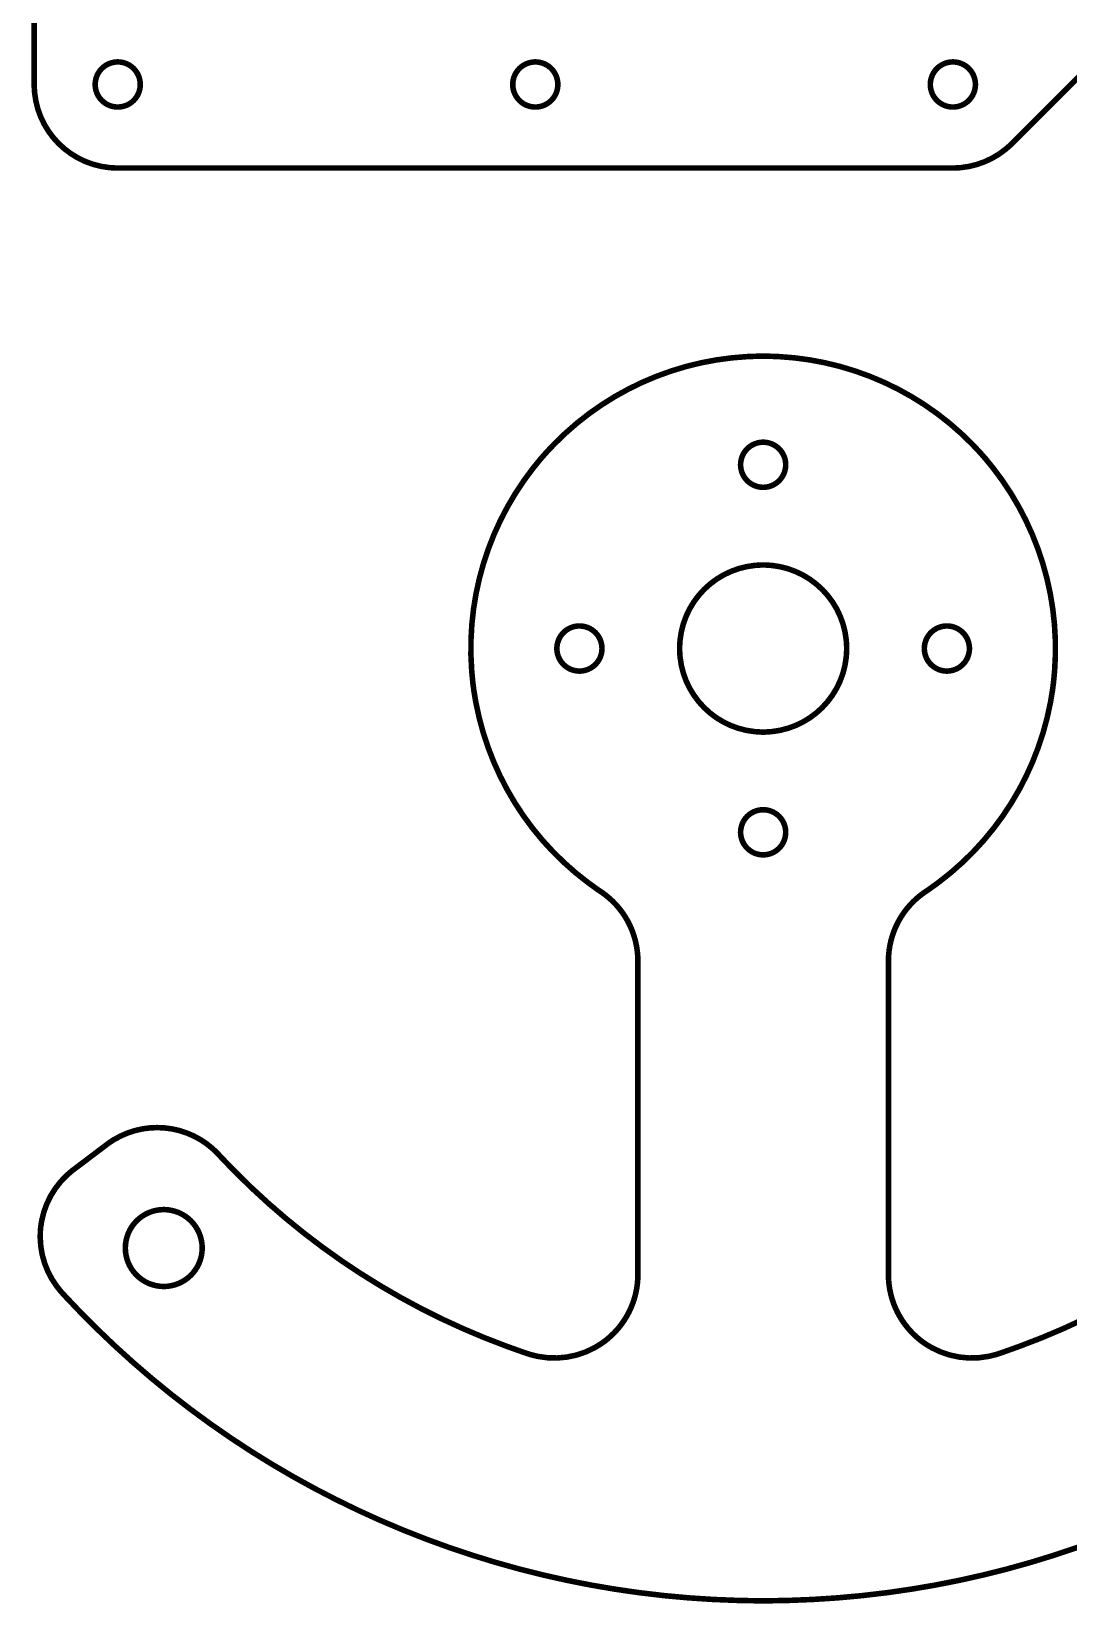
# Model space of a CAD drawing. Extents: x 0 to 130, y 0 to 178.
# Drawn here: x 0 to 62.1, y 2 to 96.1 of the extents above; entities that cross this region are included whole.
import ezdxf

# ---------------------------------------------------------------- set-up
doc = ezdxf.new("R2010")
doc.units = 0
doc.layers.get('0').update_dxf_attribs({"linetype": 'CONTINUOUS'})

msp = doc.modelspace()

# ---------------------------------------------------------------- linework, layer by layer
at = {"color": 0, "const_width": 0.33333}
for points in [[(0.16667, 172.917), (0.16667, 92.9165), (0.16667, 92.7888), (0.19244, 92.4054), (0.26823, 91.9089), (0.39144, 91.4297), (0.55957, 90.9703), (0.77013, 90.5332), (1.02056, 90.121), (1.30843, 89.7361), (1.63113, 89.381), (1.98617, 89.0583), (2.3711, 88.7704), (2.78336, 88.52), (3.22043, 88.3094), (3.67979, 88.1414), (4.15896, 88.0181), (4.65543, 87.9424), (5.03885, 87.9165), (5.16667, 87.9165), (55.1668, 87.9165), (55.1668, 87.9165), (55.2903, 87.9165), (55.661, 87.941), (56.1468, 88.0135), (56.621, 88.1326), (57.0801, 88.2971), (57.5211, 88.5056), (57.9407, 88.7567), (58.3356, 89.0489), (58.6149, 89.2936), (58.7024, 89.381), (83.7024, 114.381)], [(62.6386, 5.35394), (61.2496, 4.88769), (59.8482, 4.45708), (58.4351, 4.06228), (57.0111, 3.70372), (55.5765, 3.38163), (54.1324, 3.09631), (52.6792, 2.8481), (51.2176, 2.63721), (49.7485, 2.46403), (48.2722, 2.32883), (46.7897, 2.23188), (45.3017, 2.17344), (44.1818, 2.15392), (43.8086, 2.15392), (43.4353, 2.15392), (42.3154, 2.17344), (40.8274, 2.23188), (39.3449, 2.32883), (37.8688, 2.46403), (36.3996, 2.63721), (34.9381, 2.8481), (33.4847, 3.09631), (32.0406, 3.38163), (30.6061, 3.70372), (29.1819, 4.06228), (27.7689, 4.45708), (26.3675, 4.88769), (24.9785, 5.35394), (23.6026, 5.85553), (22.2404, 6.39204), (20.8928, 6.96326), (19.5601, 7.5689), (18.2433, 8.20865), (16.9429, 8.88222), (15.6597, 9.58925), (14.3943, 10.3295), (13.1473, 11.1027), (11.9196, 11.9085), (10.7117, 12.7467), (9.52431, 13.6168), (8.35807, 14.5187), (7.21376, 15.4521), (6.09201, 16.4165), (4.99343, 17.4118), (3.91878, 18.4376), (2.86876, 19.4936), (2.09651, 20.3049), (1.84397, 20.5796), (1.75515, 20.6762), (1.509, 20.9849), (1.2207, 21.4192), (0.98036, 21.8788), (0.78928, 22.3594), (0.64893, 22.8574), (0.56055, 23.3685), (0.52561, 23.8886), (0.53358, 24.2832), (0.54541, 24.4139), (0.55718, 24.5446), (0.62017, 24.9342), (0.74789, 25.4396), (0.92654, 25.9265), (1.15402, 26.3911), (1.42822, 26.8299), (1.74718, 27.2387), (2.10878, 27.6143), (2.40631, 27.8736), (2.51101, 27.9528), (4.51546, 29.4672), (4.61035, 29.5389), (4.90864, 29.7361), (5.31858, 29.9632), (5.7424, 30.1485), (6.17719, 30.2924), (6.62001, 30.395), (7.06799, 30.4568), (7.51824, 30.4779), (7.96789, 30.4586), (8.41396, 30.399), (8.85357, 30.2996), (9.2839, 30.1606), (9.70199, 29.9821), (10.1049, 29.7646), (10.4899, 29.5081), (10.8538, 29.2129), (11.1131, 28.9667), (11.1941, 28.8794), (11.4318, 28.6233), (12.1612, 27.8697), (13.1579, 26.8926), (14.1833, 25.9486), (15.2364, 25.0382), (16.3164, 24.1621), (17.4224, 23.3207), (18.5536, 22.5146), (19.7092, 21.7444), (20.8882, 21.0107), (22.0899, 20.3139), (23.3132, 19.6547), (24.5575, 19.0335), (25.8218, 18.4511), (27.1053, 17.9078), (28.4069, 17.4042), (29.3947, 17.0515), (29.7263, 16.941), (29.8679, 16.8937), (30.3042, 16.7858), (30.8901, 16.7014), (31.4779, 16.6868), (32.0617, 16.7411), (32.635, 16.8631), (33.1919, 17.0522), (33.7261, 17.3072), (34.1104, 17.5401), (34.2317, 17.6274), (34.2925, 17.6712), (34.4699, 17.8101), (34.6953, 18.0056), (34.9075, 18.2131), (35.1062, 18.4317), (35.2911, 18.661), (35.4618, 18.9), (35.6179, 19.1485), (35.7592, 19.4053), (35.885, 19.67), (35.9953, 19.9418), (36.0894, 20.2201), (36.1674, 20.5042), (36.2286, 20.7932), (36.2728, 21.0867), (36.2996, 21.3839), (36.3085, 21.6089), (36.3085, 21.684), (36.3085, 40.4457), (36.3085, 40.5236), (36.2989, 40.7575), (36.27, 41.0657), (36.2225, 41.37), (36.1565, 41.6693), (36.0728, 41.9631), (35.9715, 42.2504), (35.8532, 42.5306), (35.7181, 42.8028), (35.5668, 43.0663), (35.3996, 43.3203), (35.2171, 43.5642), (35.0193, 43.7969), (34.8071, 44.0181), (34.5804, 44.2267), (34.34, 44.4219), (34.1511, 44.5599), (34.0862, 44.6031), (33.8906, 44.7339), (33.3174, 45.1474), (32.5825, 45.7292), (31.8826, 46.3467), (31.2192, 46.9983), (30.5928, 47.6824), (30.0047, 48.3972), (29.456, 49.1412), (28.9476, 49.9126), (28.4807, 50.7097), (28.0561, 51.531), (27.675, 52.3744), (27.3385, 53.2389), (27.0474, 54.1221), (26.8031, 55.0228), (26.6063, 55.9393), (26.489, 56.6361), (26.4583, 56.8696), (26.4275, 57.1031), (26.3604, 57.8065), (26.3132, 58.7426), (26.3163, 59.676), (26.3686, 60.6044), (26.47, 61.5264), (26.6197, 62.4399), (26.8172, 63.3431), (27.0619, 64.2339), (27.3535, 65.1106), (27.691, 65.9713), (28.0739, 66.8139), (28.5018, 67.6368), (28.974, 68.4381), (29.4901, 69.2157), (30.0493, 69.9678), (30.496, 70.5156), (30.6512, 70.6925), (30.8065, 70.8696), (31.2912, 71.3839), (31.9639, 72.0365), (32.6675, 72.6497), (33.4003, 73.2225), (34.1603, 73.7542), (34.9457, 74.2439), (35.755, 74.6908), (36.5861, 75.0942), (37.4374, 75.4531), (38.3069, 75.7668), (39.1931, 76.0344), (40.0939, 76.2554), (41.0076, 76.4286), (41.9325, 76.5533), (42.8668, 76.6288), (43.5732, 76.654), (43.8086, 76.654), (44.044, 76.654), (44.7503, 76.6288), (45.6846, 76.5533), (46.6094, 76.4286), (47.5232, 76.2554), (48.424, 76.0344), (49.3101, 75.7668), (50.1797, 75.4531), (51.031, 75.0942), (51.8621, 74.6908), (52.6714, 74.2439), (53.4568, 73.7542), (54.2169, 73.2225), (54.9496, 72.6497), (55.6532, 72.0365), (56.3258, 71.3839), (56.8106, 70.8696), (56.9658, 70.6925), (57.1211, 70.5156), (57.5678, 69.9678), (58.1269, 69.2157), (58.6431, 68.4381), (59.1153, 67.6368), (59.5432, 66.8139), (59.9262, 65.9713), (60.2636, 65.1106), (60.555, 64.2339), (60.7999, 63.3431), (60.9974, 62.4399), (61.1471, 61.5264), (61.2485, 60.6044), (61.3008, 59.676), (61.3039, 58.7426), (61.2567, 57.8065), (61.1896, 57.1031), (61.1589, 56.8696), (61.1281, 56.6361), (61.0108, 55.9393), (60.814, 55.0228), (60.5697, 54.1221), (60.2786, 53.2389), (59.9421, 52.3744), (59.561, 51.531), (59.1364, 50.7097), (58.6694, 49.9126), (58.1611, 49.1412), (57.6124, 48.3972), (57.0243, 47.6824), (56.3979, 46.9983), (55.7344, 46.3467), (55.0346, 45.7292), (54.2997, 45.1474), (53.7265, 44.7339), (53.5308, 44.6031), (53.466, 44.5599), (53.2771, 44.4219), (53.0367, 44.2267), (52.8101, 44.0181), (52.5978, 43.7969), (52.4001, 43.5642), (52.2175, 43.3203), (52.0503, 43.0663), (51.899, 42.8028), (51.7639, 42.5306), (51.6456, 42.2504), (51.5443, 41.9631), (51.4606, 41.6693), (51.3946, 41.37), (51.3471, 41.0657), (51.3182, 40.7575), (51.3086, 40.5236), (51.3086, 40.4457), (51.3086, 21.684), (51.3086, 21.684), (51.3086, 21.6089), (51.3175, 21.3839), (51.3443, 21.0867), (51.3885, 20.7932), (51.4497, 20.5042), (51.5276, 20.2201), (51.6218, 19.9418), (51.7321, 19.67), (51.8579, 19.4053), (51.9992, 19.1485), (52.1553, 18.9), (52.3258, 18.661), (52.5108, 18.4317), (52.7096, 18.2131), (52.9218, 18.0056), (53.1472, 17.8101), (53.3247, 17.6712), (53.3856, 17.6274), (53.5067, 17.5401), (53.891, 17.3072), (54.4253, 17.0522), (54.9821, 16.8631), (55.5554, 16.7411), (56.1392, 16.6868), (56.7269, 16.7014), (57.3131, 16.7858), (57.7493, 16.8937), (57.8908, 16.941), (58.2225, 17.0515), (59.2101, 17.4042), (60.5119, 17.9078), (61.7954, 18.4511), (63.0596, 19.0335)]]:
    msp.add_lwpolyline(points, dxfattribs=at)
at = {"color": 0}
for points in [[(0.16667, 172.917), (0.16667, 92.9165), (0.16667, 92.7888), (0.19244, 92.4054), (0.26823, 91.9089), (0.39144, 91.4297), (0.55957, 90.9703), (0.77013, 90.5332), (1.02056, 90.121), (1.30843, 89.7361), (1.63113, 89.381), (1.98617, 89.0583), (2.3711, 88.7704), (2.78336, 88.52), (3.22043, 88.3094), (3.67979, 88.1414), (4.15896, 88.0181), (4.65543, 87.9424), (5.03885, 87.9165), (5.16667, 87.9165), (55.1668, 87.9165), (55.1668, 87.9165), (55.2903, 87.9165), (55.661, 87.941), (56.1468, 88.0135), (56.621, 88.1326), (57.0801, 88.2971), (57.5211, 88.5056), (57.9407, 88.7567), (58.3356, 89.0489), (58.6149, 89.2936), (58.7024, 89.381), (83.7024, 114.381)], [(62.6386, 5.35394), (61.2496, 4.88769), (59.8482, 4.45708), (58.4351, 4.06228), (57.0111, 3.70372), (55.5765, 3.38163), (54.1324, 3.09631), (52.6792, 2.8481), (51.2176, 2.63721), (49.7485, 2.46403), (48.2722, 2.32883), (46.7897, 2.23188), (45.3017, 2.17344), (44.1818, 2.15392), (43.8086, 2.15392), (43.4353, 2.15392), (42.3154, 2.17344), (40.8274, 2.23188), (39.3449, 2.32883), (37.8688, 2.46403), (36.3996, 2.63721), (34.9381, 2.8481), (33.4847, 3.09631), (32.0406, 3.38163), (30.6061, 3.70372), (29.1819, 4.06228), (27.7689, 4.45708), (26.3675, 4.88769), (24.9785, 5.35394), (23.6026, 5.85553), (22.2404, 6.39204), (20.8928, 6.96326), (19.5601, 7.5689), (18.2433, 8.20865), (16.9429, 8.88222), (15.6597, 9.58925), (14.3943, 10.3295), (13.1473, 11.1027), (11.9196, 11.9085), (10.7117, 12.7467), (9.52431, 13.6168), (8.35807, 14.5187), (7.21376, 15.4521), (6.09201, 16.4165), (4.99343, 17.4118), (3.91878, 18.4376), (2.86876, 19.4936), (2.09651, 20.3049), (1.84397, 20.5796), (1.75515, 20.6762), (1.509, 20.9849), (1.2207, 21.4192), (0.98036, 21.8788), (0.78928, 22.3594), (0.64893, 22.8574), (0.56055, 23.3685), (0.52561, 23.8886), (0.53358, 24.2832), (0.54541, 24.4139), (0.55718, 24.5446), (0.62017, 24.9342), (0.74789, 25.4396), (0.92654, 25.9265), (1.15402, 26.3911), (1.42822, 26.8299), (1.74718, 27.2387), (2.10878, 27.6143), (2.40631, 27.8736), (2.51101, 27.9528), (4.51546, 29.4672), (4.61035, 29.5389), (4.90864, 29.7361), (5.31858, 29.9632), (5.7424, 30.1485), (6.17719, 30.2924), (6.62001, 30.395), (7.06799, 30.4568), (7.51824, 30.4779), (7.96789, 30.4586), (8.41396, 30.399), (8.85357, 30.2996), (9.2839, 30.1606), (9.70199, 29.9821), (10.1049, 29.7646), (10.4899, 29.5081), (10.8538, 29.2129), (11.1131, 28.9667), (11.1941, 28.8794), (11.4318, 28.6233), (12.1612, 27.8697), (13.1579, 26.8926), (14.1833, 25.9486), (15.2364, 25.0382), (16.3164, 24.1621), (17.4224, 23.3207), (18.5536, 22.5146), (19.7092, 21.7444), (20.8882, 21.0107), (22.0899, 20.3139), (23.3132, 19.6547), (24.5575, 19.0335), (25.8218, 18.4511), (27.1053, 17.9078), (28.4069, 17.4042), (29.3947, 17.0515), (29.7263, 16.941), (29.8679, 16.8937), (30.3042, 16.7858), (30.8901, 16.7014), (31.4779, 16.6868), (32.0617, 16.7411), (32.635, 16.8631), (33.1919, 17.0522), (33.7261, 17.3072), (34.1104, 17.5401), (34.2317, 17.6274), (34.2925, 17.6712), (34.4699, 17.8101), (34.6953, 18.0056), (34.9075, 18.2131), (35.1062, 18.4317), (35.2911, 18.661), (35.4618, 18.9), (35.6179, 19.1485), (35.7592, 19.4053), (35.885, 19.67), (35.9953, 19.9418), (36.0894, 20.2201), (36.1674, 20.5042), (36.2286, 20.7932), (36.2728, 21.0867), (36.2996, 21.3839), (36.3085, 21.6089), (36.3085, 21.684), (36.3085, 40.4457), (36.3085, 40.5236), (36.2989, 40.7575), (36.27, 41.0657), (36.2225, 41.37), (36.1565, 41.6693), (36.0728, 41.9631), (35.9715, 42.2504), (35.8532, 42.5306), (35.7181, 42.8028), (35.5668, 43.0663), (35.3996, 43.3203), (35.2171, 43.5642), (35.0193, 43.7969), (34.8071, 44.0181), (34.5804, 44.2267), (34.34, 44.4219), (34.1511, 44.5599), (34.0862, 44.6031), (33.8906, 44.7339), (33.3174, 45.1474), (32.5825, 45.7292), (31.8826, 46.3467), (31.2192, 46.9983), (30.5928, 47.6824), (30.0047, 48.3972), (29.456, 49.1412), (28.9476, 49.9126), (28.4807, 50.7097), (28.0561, 51.531), (27.675, 52.3744), (27.3385, 53.2389), (27.0474, 54.1221), (26.8031, 55.0228), (26.6063, 55.9393), (26.489, 56.6361), (26.4583, 56.8696), (26.4275, 57.1031), (26.3604, 57.8065), (26.3132, 58.7426), (26.3163, 59.676), (26.3686, 60.6044), (26.47, 61.5264), (26.6197, 62.4399), (26.8172, 63.3431), (27.0619, 64.2339), (27.3535, 65.1106), (27.691, 65.9713), (28.0739, 66.8139), (28.5018, 67.6368), (28.974, 68.4381), (29.4901, 69.2157), (30.0493, 69.9678), (30.496, 70.5156), (30.6512, 70.6925), (30.8065, 70.8696), (31.2912, 71.3839), (31.9639, 72.0365), (32.6675, 72.6497), (33.4003, 73.2225), (34.1603, 73.7542), (34.9457, 74.2439), (35.755, 74.6908), (36.5861, 75.0942), (37.4374, 75.4531), (38.3069, 75.7668), (39.1931, 76.0344), (40.0939, 76.2554), (41.0076, 76.4286), (41.9325, 76.5533), (42.8668, 76.6288), (43.5732, 76.654), (43.8086, 76.654), (44.044, 76.654), (44.7503, 76.6288), (45.6846, 76.5533), (46.6094, 76.4286), (47.5232, 76.2554), (48.424, 76.0344), (49.3101, 75.7668), (50.1797, 75.4531), (51.031, 75.0942), (51.8621, 74.6908), (52.6714, 74.2439), (53.4568, 73.7542), (54.2169, 73.2225), (54.9496, 72.6497), (55.6532, 72.0365), (56.3258, 71.3839), (56.8106, 70.8696), (56.9658, 70.6925), (57.1211, 70.5156), (57.5678, 69.9678), (58.1269, 69.2157), (58.6431, 68.4381), (59.1153, 67.6368), (59.5432, 66.8139), (59.9262, 65.9713), (60.2636, 65.1106), (60.555, 64.2339), (60.7999, 63.3431), (60.9974, 62.4399), (61.1471, 61.5264), (61.2485, 60.6044), (61.3008, 59.676), (61.3039, 58.7426), (61.2567, 57.8065), (61.1896, 57.1031), (61.1589, 56.8696), (61.1281, 56.6361), (61.0108, 55.9393), (60.814, 55.0228), (60.5697, 54.1221), (60.2786, 53.2389), (59.9421, 52.3744), (59.561, 51.531), (59.1364, 50.7097), (58.6694, 49.9126), (58.1611, 49.1412), (57.6124, 48.3972), (57.0243, 47.6824), (56.3979, 46.9983), (55.7344, 46.3467), (55.0346, 45.7292), (54.2997, 45.1474), (53.7265, 44.7339), (53.5308, 44.6031), (53.466, 44.5599), (53.2771, 44.4219), (53.0367, 44.2267), (52.8101, 44.0181), (52.5978, 43.7969), (52.4001, 43.5642), (52.2175, 43.3203), (52.0503, 43.0663), (51.899, 42.8028), (51.7639, 42.5306), (51.6456, 42.2504), (51.5443, 41.9631), (51.4606, 41.6693), (51.3946, 41.37), (51.3471, 41.0657), (51.3182, 40.7575), (51.3086, 40.5236), (51.3086, 40.4457), (51.3086, 21.684), (51.3086, 21.684), (51.3086, 21.6089), (51.3175, 21.3839), (51.3443, 21.0867), (51.3885, 20.7932), (51.4497, 20.5042), (51.5276, 20.2201), (51.6218, 19.9418), (51.7321, 19.67), (51.8579, 19.4053), (51.9992, 19.1485), (52.1553, 18.9), (52.3258, 18.661), (52.5108, 18.4317), (52.7096, 18.2131), (52.9218, 18.0056), (53.1472, 17.8101), (53.3247, 17.6712), (53.3856, 17.6274), (53.5067, 17.5401), (53.891, 17.3072), (54.4253, 17.0522), (54.9821, 16.8631), (55.5554, 16.7411), (56.1392, 16.6868), (56.7269, 16.7014), (57.3131, 16.7858), (57.7493, 16.8937), (57.8908, 16.941), (58.2225, 17.0515), (59.2101, 17.4042), (60.5119, 17.9078), (61.7954, 18.4511), (63.0596, 19.0335)]]:
    msp.add_lwpolyline(points, dxfattribs=at)
at = {"color": 0, "const_width": 0.33333}
for points in [[(5.16667, 91.5665), (5.13211, 91.5665), (5.0286, 91.5735), (4.89458, 91.594), (4.76519, 91.6272), (4.64117, 91.6726), (4.52317, 91.7294), (4.41183, 91.7971), (4.30789, 91.8749), (4.21203, 91.9619), (4.12489, 92.0578), (4.04719, 92.1618), (3.9796, 92.2731), (3.92275, 92.3911), (3.87733, 92.5151), (3.84407, 92.6446), (3.82362, 92.7785), (3.81668, 92.8821), (3.81668, 92.9165), (3.81668, 92.9511), (3.82362, 93.0546), (3.84407, 93.1886), (3.87733, 93.3181), (3.92275, 93.4421), (3.9796, 93.56), (4.04719, 93.6714), (4.12489, 93.7753), (4.21203, 93.8711), (4.30789, 93.9583), (4.41183, 94.036), (4.52317, 94.1036), (4.64117, 94.1604), (4.76519, 94.2058), (4.89458, 94.2392), (5.0286, 94.2596), (5.13211, 94.2665), (5.16667, 94.2665), (5.20117, 94.2665), (5.30469, 94.2596), (5.43869, 94.2392), (5.56808, 94.2058), (5.69211, 94.1604), (5.81011, 94.1036), (5.92144, 94.036), (6.02539, 93.9583), (6.12125, 93.8711), (6.20839, 93.7753), (6.28608, 93.6714), (6.35368, 93.56), (6.41054, 93.4421), (6.45594, 93.3181), (6.48921, 93.1886), (6.50965, 93.0546), (6.51665, 92.9511), (6.51665, 92.9165), (6.51665, 92.8821), (6.50965, 92.7785), (6.48921, 92.6446), (6.45594, 92.5151), (6.41054, 92.3911), (6.35368, 92.2731), (6.28608, 92.1618), (6.20839, 92.0578), (6.12125, 91.9619), (6.02539, 91.8749), (5.92144, 91.7971), (5.81011, 91.7294), (5.69211, 91.6726), (5.56808, 91.6272), (5.43869, 91.594), (5.30469, 91.5735), (5.20117, 91.5665), (5.16667, 91.5665)], [(30.1667, 91.5665), (30.1322, 91.5665), (30.0286, 91.5735), (29.8946, 91.594), (29.7653, 91.6272), (29.6412, 91.6726), (29.5232, 91.7294), (29.4119, 91.7971), (29.3079, 91.8749), (29.2121, 91.9619), (29.125, 92.0578), (29.0472, 92.1618), (28.9797, 92.2731), (28.9228, 92.3911), (28.8774, 92.5151), (28.8442, 92.6446), (28.8236, 92.7785), (28.8167, 92.8821), (28.8167, 92.9165), (28.8167, 92.9511), (28.8236, 93.0546), (28.8442, 93.1886), (28.8774, 93.3181), (28.9228, 93.4421), (28.9797, 93.56), (29.0472, 93.6714), (29.125, 93.7753), (29.2121, 93.8711), (29.3079, 93.9583), (29.4119, 94.036), (29.5232, 94.1036), (29.6412, 94.1604), (29.7653, 94.2058), (29.8946, 94.2392), (30.0286, 94.2596), (30.1322, 94.2665), (30.1667, 94.2665), (30.2013, 94.2665), (30.3047, 94.2596), (30.4388, 94.2392), (30.5682, 94.2058), (30.6922, 94.1604), (30.8101, 94.1036), (30.9215, 94.036), (31.0254, 93.9583), (31.1212, 93.8711), (31.2083, 93.7753), (31.2861, 93.6714), (31.3537, 93.56), (31.4106, 93.4421), (31.456, 93.3181), (31.4893, 93.1886), (31.5097, 93.0546), (31.5167, 92.9511), (31.5167, 92.9165), (31.5167, 92.8821), (31.5097, 92.7785), (31.4893, 92.6446), (31.456, 92.5151), (31.4106, 92.3911), (31.3537, 92.2731), (31.2861, 92.1618), (31.2083, 92.0578), (31.1212, 91.9619), (31.0254, 91.8749), (30.9215, 91.7971), (30.8101, 91.7294), (30.6922, 91.6726), (30.5682, 91.6272), (30.4388, 91.594), (30.3047, 91.5735), (30.2013, 91.5665), (30.1667, 91.5665)], [(55.1668, 91.5665), (55.1322, 91.5665), (55.0288, 91.5735), (54.8947, 91.594), (54.7653, 91.6272), (54.6412, 91.6726), (54.5232, 91.7294), (54.4119, 91.7971), (54.3081, 91.8749), (54.2121, 91.9619), (54.125, 92.0578), (54.0472, 92.1618), (53.9797, 92.2731), (53.9228, 92.3911), (53.8774, 92.5151), (53.8442, 92.6446), (53.8236, 92.7785), (53.8167, 92.8821), (53.8167, 92.9165), (53.8167, 92.9511), (53.8236, 93.0546), (53.8442, 93.1886), (53.8774, 93.3181), (53.9228, 93.4421), (53.9797, 93.56), (54.0472, 93.6714), (54.125, 93.7753), (54.2121, 93.8711), (54.3081, 93.9583), (54.4119, 94.036), (54.5232, 94.1036), (54.6412, 94.1604), (54.7653, 94.2058), (54.8947, 94.2392), (55.0288, 94.2596), (55.1322, 94.2665), (55.1668, 94.2665), (55.2013, 94.2665), (55.3049, 94.2596), (55.4388, 94.2392), (55.5682, 94.2058), (55.6922, 94.1604), (55.8103, 94.1036), (55.9215, 94.036), (56.0254, 93.9583), (56.1213, 93.8711), (56.2085, 93.7753), (56.2863, 93.6714), (56.3538, 93.56), (56.4107, 93.4421), (56.4561, 93.3181), (56.4893, 93.1886), (56.5097, 93.0546), (56.5168, 92.9511), (56.5168, 92.9165), (56.5168, 92.8821), (56.5097, 92.7785), (56.4893, 92.6446), (56.4561, 92.5151), (56.4107, 92.3911), (56.3538, 92.2731), (56.2863, 92.1618), (56.2085, 92.0578), (56.1213, 91.9619), (56.0254, 91.8749), (55.9215, 91.7971), (55.8103, 91.7294), (55.6922, 91.6726), (55.5682, 91.6272), (55.4388, 91.594), (55.3049, 91.5735), (55.2013, 91.5665), (55.1668, 91.5665)], [(45.1586, 70.154), (45.1586, 70.1196), (45.1515, 70.016), (45.1311, 69.8819), (45.0979, 69.7526), (45.0525, 69.6286), (44.9956, 69.5106), (44.9281, 69.3993), (44.8503, 69.2953), (44.7632, 69.1994), (44.6672, 69.1124), (44.5633, 69.0346), (44.4521, 68.9671), (44.334, 68.9101), (44.21, 68.8647), (44.0806, 68.8315), (43.9467, 68.811), (43.8431, 68.804), (43.8086, 68.804), (43.774, 68.804), (43.6706, 68.811), (43.5365, 68.8315), (43.4071, 68.8647), (43.2831, 68.9101), (43.165, 68.9671), (43.0538, 69.0346), (42.9499, 69.1124), (42.8539, 69.1994), (42.7668, 69.2953), (42.689, 69.3993), (42.6215, 69.5106), (42.5646, 69.6286), (42.5192, 69.7526), (42.486, 69.8819), (42.4656, 70.016), (42.4586, 70.1196), (42.4586, 70.154), (42.4586, 70.1886), (42.4656, 70.2921), (42.486, 70.4261), (42.5192, 70.5556), (42.5646, 70.6796), (42.6215, 70.7975), (42.689, 70.9089), (42.7668, 71.0128), (42.8539, 71.1086), (42.9499, 71.1957), (43.0538, 71.2735), (43.165, 71.3411), (43.2831, 71.3979), (43.4071, 71.4433), (43.5365, 71.4767), (43.6706, 71.4971), (43.774, 71.504), (43.8086, 71.504), (43.8431, 71.504), (43.9467, 71.4971), (44.0806, 71.4767), (44.21, 71.4433), (44.334, 71.3979), (44.4521, 71.3411), (44.5633, 71.2735), (44.6672, 71.1957), (44.7632, 71.1086), (44.8503, 71.0128), (44.9281, 70.9089), (44.9956, 70.7975), (45.0525, 70.6796), (45.0979, 70.5556), (45.1311, 70.4261), (45.1515, 70.2921), (45.1586, 70.1886), (45.1586, 70.154)], [(48.8086, 59.154), (48.8086, 59.0263), (48.7828, 58.6428), (48.7069, 58.1464), (48.5838, 57.6672), (48.4157, 57.2078), (48.2051, 56.7707), (47.9546, 56.3585), (47.6668, 55.9735), (47.344, 55.6185), (46.989, 55.2958), (46.6042, 55.0079), (46.1918, 54.7575), (45.7547, 54.5469), (45.2954, 54.3788), (44.8163, 54.2556), (44.3197, 54.1799), (43.9364, 54.154), (43.8086, 54.154), (43.6808, 54.154), (43.2974, 54.1799), (42.8008, 54.2556), (42.3217, 54.3788), (41.8624, 54.5469), (41.4253, 54.7575), (41.0129, 55.0079), (40.6281, 55.2958), (40.2731, 55.6185), (39.9503, 55.9735), (39.6625, 56.3585), (39.4119, 56.7707), (39.2014, 57.2078), (39.0333, 57.6672), (38.9101, 58.1464), (38.8343, 58.6428), (38.8085, 59.0263), (38.8085, 59.154), (38.8085, 59.2818), (38.8343, 59.6651), (38.9101, 60.1617), (39.0333, 60.6408), (39.2014, 61.1003), (39.4119, 61.5374), (39.6625, 61.9496), (39.9503, 62.3344), (40.2731, 62.6896), (40.6281, 63.0122), (41.0129, 63.3001), (41.4253, 63.5506), (41.8624, 63.7611), (42.3217, 63.9293), (42.8008, 64.0525), (43.2974, 64.1282), (43.6808, 64.154), (43.8086, 64.154), (43.9364, 64.154), (44.3197, 64.1282), (44.8163, 64.0525), (45.2954, 63.9293), (45.7547, 63.7611), (46.1918, 63.5506), (46.6042, 63.3001), (46.989, 63.0122), (47.344, 62.6896), (47.6668, 62.3344), (47.9546, 61.9496), (48.2051, 61.5374), (48.4157, 61.1003), (48.5838, 60.6408), (48.7069, 60.1617), (48.7828, 59.6651), (48.8086, 59.2818), (48.8086, 59.154)], [(34.1586, 59.154), (34.1586, 59.1194), (34.1515, 59.016), (34.1311, 58.8819), (34.0979, 58.7525), (34.0525, 58.6285), (33.9956, 58.5106), (33.9281, 58.3992), (33.8503, 58.2953), (33.7632, 58.1994), (33.6672, 58.1124), (33.5633, 58.0346), (33.4521, 57.9669), (33.334, 57.9101), (33.21, 57.8647), (33.0806, 57.8314), (32.9465, 57.811), (32.8431, 57.804), (32.8085, 57.804), (32.774, 57.804), (32.6704, 57.811), (32.5365, 57.8314), (32.4071, 57.8647), (32.2831, 57.9101), (32.165, 57.9669), (32.0538, 58.0346), (31.9499, 58.1124), (31.8539, 58.1994), (31.7668, 58.2953), (31.689, 58.3992), (31.6215, 58.5106), (31.5646, 58.6285), (31.5192, 58.7525), (31.486, 58.8819), (31.4656, 59.016), (31.4586, 59.1194), (31.4586, 59.154), (31.4586, 59.1885), (31.4656, 59.2921), (31.486, 59.4261), (31.5192, 59.5554), (31.5646, 59.6794), (31.6215, 59.7975), (31.689, 59.9088), (31.7668, 60.0128), (31.8539, 60.1086), (31.9499, 60.1957), (32.0538, 60.2735), (32.165, 60.3411), (32.2831, 60.3979), (32.4071, 60.4433), (32.5365, 60.4767), (32.6704, 60.4971), (32.774, 60.504), (32.8085, 60.504), (32.8431, 60.504), (32.9465, 60.4971), (33.0806, 60.4767), (33.21, 60.4433), (33.334, 60.3979), (33.4521, 60.3411), (33.5633, 60.2735), (33.6672, 60.1957), (33.7632, 60.1086), (33.8503, 60.0128), (33.9281, 59.9088), (33.9956, 59.7975), (34.0525, 59.6794), (34.0979, 59.5554), (34.1311, 59.4261), (34.1515, 59.2921), (34.1586, 59.1885), (34.1586, 59.154)], [(56.1586, 59.154), (56.1586, 59.1194), (56.1515, 59.016), (56.1311, 58.8819), (56.0979, 58.7525), (56.0525, 58.6285), (55.9956, 58.5106), (55.9281, 58.3992), (55.8503, 58.2953), (55.7632, 58.1994), (55.6674, 58.1124), (55.5633, 58.0346), (55.4521, 57.9669), (55.334, 57.9101), (55.21, 57.8647), (55.0806, 57.8314), (54.9467, 57.811), (54.8431, 57.804), (54.8086, 57.804), (54.774, 57.804), (54.6706, 57.811), (54.5365, 57.8314), (54.4071, 57.8647), (54.2831, 57.9101), (54.1651, 57.9669), (54.0538, 58.0346), (53.9499, 58.1124), (53.8539, 58.1994), (53.7668, 58.2953), (53.6892, 58.3992), (53.6215, 58.5106), (53.5647, 58.6285), (53.5193, 58.7525), (53.486, 58.8819), (53.4656, 59.016), (53.4586, 59.1194), (53.4586, 59.154), (53.4586, 59.1885), (53.4656, 59.2921), (53.486, 59.4261), (53.5193, 59.5554), (53.5647, 59.6794), (53.6215, 59.7975), (53.6892, 59.9088), (53.7668, 60.0128), (53.8539, 60.1086), (53.9499, 60.1957), (54.0538, 60.2735), (54.1651, 60.3411), (54.2831, 60.3979), (54.4071, 60.4433), (54.5365, 60.4767), (54.6706, 60.4971), (54.774, 60.504), (54.8086, 60.504), (54.8431, 60.504), (54.9467, 60.4971), (55.0806, 60.4767), (55.21, 60.4433), (55.334, 60.3979), (55.4521, 60.3411), (55.5633, 60.2735), (55.6674, 60.1957), (55.7632, 60.1086), (55.8503, 60.0128), (55.9281, 59.9088), (55.9956, 59.7975), (56.0525, 59.6794), (56.0979, 59.5554), (56.1311, 59.4261), (56.1515, 59.2921), (56.1586, 59.1885), (56.1586, 59.154)], [(45.1586, 48.154), (45.1586, 48.1194), (45.1515, 48.016), (45.1311, 47.8819), (45.0979, 47.7525), (45.0525, 47.6285), (44.9956, 47.5106), (44.9281, 47.3992), (44.8503, 47.2953), (44.7632, 47.1994), (44.6672, 47.1124), (44.5633, 47.0346), (44.4521, 46.9669), (44.334, 46.9101), (44.21, 46.8647), (44.0806, 46.8314), (43.9467, 46.811), (43.8431, 46.804), (43.8086, 46.804), (43.774, 46.804), (43.6706, 46.811), (43.5365, 46.8314), (43.4071, 46.8647), (43.2831, 46.9101), (43.165, 46.9669), (43.0538, 47.0346), (42.9499, 47.1124), (42.8539, 47.1994), (42.7668, 47.2953), (42.689, 47.3992), (42.6215, 47.5106), (42.5646, 47.6285), (42.5192, 47.7525), (42.486, 47.8819), (42.4656, 48.016), (42.4586, 48.1194), (42.4586, 48.154), (42.4586, 48.1885), (42.4656, 48.2921), (42.486, 48.4261), (42.5192, 48.5554), (42.5646, 48.6794), (42.6215, 48.7975), (42.689, 48.9087), (42.7668, 49.0128), (42.8539, 49.1086), (42.9499, 49.1957), (43.0538, 49.2735), (43.165, 49.341), (43.2831, 49.3979), (43.4071, 49.4433), (43.5365, 49.4765), (43.6706, 49.4971), (43.774, 49.504), (43.8086, 49.504), (43.8431, 49.504), (43.9467, 49.4971), (44.0806, 49.4765), (44.21, 49.4433), (44.334, 49.3979), (44.4521, 49.341), (44.5633, 49.2735), (44.6672, 49.1957), (44.7632, 49.1086), (44.8503, 49.0128), (44.9281, 48.9087), (44.9956, 48.7975), (45.0525, 48.6794), (45.0979, 48.5554), (45.1311, 48.4261), (45.1515, 48.2921), (45.1586, 48.1885), (45.1586, 48.154)], [(10.2229, 23.2683), (10.2229, 23.2096), (10.211, 23.0332), (10.1761, 22.8049), (10.1195, 22.5843), (10.0421, 22.3731), (9.94526, 22.1719), (9.83003, 21.9824), (9.69764, 21.8053), (9.54915, 21.6419), (9.38585, 21.4935), (9.20876, 21.3611), (9.01915, 21.2458), (8.81808, 21.149), (8.60678, 21.0717), (8.38633, 21.015), (8.15799, 20.9801), (7.98161, 20.9682), (7.92285, 20.9682), (7.86404, 20.9682), (7.68767, 20.9801), (7.45931, 21.015), (7.23887, 21.0717), (7.02756, 21.149), (6.8265, 21.2458), (6.63688, 21.3611), (6.45979, 21.4935), (6.2965, 21.6419), (6.148, 21.8053), (6.01563, 21.9824), (5.90039, 22.1719), (5.80354, 22.3731), (5.72618, 22.5843), (5.66954, 22.8049), (5.63465, 23.0332), (5.62283, 23.2096), (5.62283, 23.2683), (5.62283, 23.3271), (5.63465, 23.5035), (5.66954, 23.7318), (5.72618, 23.9522), (5.80354, 24.1636), (5.90039, 24.3646), (6.01563, 24.5543), (6.148, 24.7313), (6.2965, 24.8946), (6.45979, 25.0431), (6.63688, 25.1754), (6.8265, 25.2907), (7.02756, 25.3875), (7.23887, 25.4649), (7.45931, 25.5215), (7.68767, 25.5564), (7.86404, 25.5682), (7.92285, 25.5682), (7.98161, 25.5682), (8.15799, 25.5564), (8.38633, 25.5215), (8.60678, 25.4649), (8.81808, 25.3875), (9.01915, 25.2907), (9.20876, 25.1754), (9.38585, 25.0431), (9.54915, 24.8946), (9.69764, 24.7313), (9.83003, 24.5543), (9.94526, 24.3646), (10.0421, 24.1636), (10.1195, 23.9522), (10.1761, 23.7318), (10.211, 23.5035), (10.2229, 23.3271), (10.2229, 23.2683)]]:
    msp.add_lwpolyline(points, close=True, dxfattribs=at)
at = {"color": 0}
for points in [[(5.16667, 91.5665), (5.13211, 91.5665), (5.0286, 91.5735), (4.89458, 91.594), (4.76519, 91.6272), (4.64117, 91.6726), (4.52317, 91.7294), (4.41183, 91.7971), (4.30789, 91.8749), (4.21203, 91.9619), (4.12489, 92.0578), (4.04719, 92.1618), (3.9796, 92.2731), (3.92275, 92.3911), (3.87733, 92.5151), (3.84407, 92.6446), (3.82362, 92.7785), (3.81668, 92.8821), (3.81668, 92.9165), (3.81668, 92.9511), (3.82362, 93.0546), (3.84407, 93.1886), (3.87733, 93.3181), (3.92275, 93.4421), (3.9796, 93.56), (4.04719, 93.6714), (4.12489, 93.7753), (4.21203, 93.8711), (4.30789, 93.9583), (4.41183, 94.036), (4.52317, 94.1036), (4.64117, 94.1604), (4.76519, 94.2058), (4.89458, 94.2392), (5.0286, 94.2596), (5.13211, 94.2665), (5.16667, 94.2665), (5.20117, 94.2665), (5.30469, 94.2596), (5.43869, 94.2392), (5.56808, 94.2058), (5.69211, 94.1604), (5.81011, 94.1036), (5.92144, 94.036), (6.02539, 93.9583), (6.12125, 93.8711), (6.20839, 93.7753), (6.28608, 93.6714), (6.35368, 93.56), (6.41054, 93.4421), (6.45594, 93.3181), (6.48921, 93.1886), (6.50965, 93.0546), (6.51665, 92.9511), (6.51665, 92.9165), (6.51665, 92.8821), (6.50965, 92.7785), (6.48921, 92.6446), (6.45594, 92.5151), (6.41054, 92.3911), (6.35368, 92.2731), (6.28608, 92.1618), (6.20839, 92.0578), (6.12125, 91.9619), (6.02539, 91.8749), (5.92144, 91.7971), (5.81011, 91.7294), (5.69211, 91.6726), (5.56808, 91.6272), (5.43869, 91.594), (5.30469, 91.5735), (5.20117, 91.5665), (5.16667, 91.5665)], [(30.1667, 91.5665), (30.1322, 91.5665), (30.0286, 91.5735), (29.8946, 91.594), (29.7653, 91.6272), (29.6412, 91.6726), (29.5232, 91.7294), (29.4119, 91.7971), (29.3079, 91.8749), (29.2121, 91.9619), (29.125, 92.0578), (29.0472, 92.1618), (28.9797, 92.2731), (28.9228, 92.3911), (28.8774, 92.5151), (28.8442, 92.6446), (28.8236, 92.7785), (28.8167, 92.8821), (28.8167, 92.9165), (28.8167, 92.9511), (28.8236, 93.0546), (28.8442, 93.1886), (28.8774, 93.3181), (28.9228, 93.4421), (28.9797, 93.56), (29.0472, 93.6714), (29.125, 93.7753), (29.2121, 93.8711), (29.3079, 93.9583), (29.4119, 94.036), (29.5232, 94.1036), (29.6412, 94.1604), (29.7653, 94.2058), (29.8946, 94.2392), (30.0286, 94.2596), (30.1322, 94.2665), (30.1667, 94.2665), (30.2013, 94.2665), (30.3047, 94.2596), (30.4388, 94.2392), (30.5682, 94.2058), (30.6922, 94.1604), (30.8101, 94.1036), (30.9215, 94.036), (31.0254, 93.9583), (31.1212, 93.8711), (31.2083, 93.7753), (31.2861, 93.6714), (31.3537, 93.56), (31.4106, 93.4421), (31.456, 93.3181), (31.4893, 93.1886), (31.5097, 93.0546), (31.5167, 92.9511), (31.5167, 92.9165), (31.5167, 92.8821), (31.5097, 92.7785), (31.4893, 92.6446), (31.456, 92.5151), (31.4106, 92.3911), (31.3537, 92.2731), (31.2861, 92.1618), (31.2083, 92.0578), (31.1212, 91.9619), (31.0254, 91.8749), (30.9215, 91.7971), (30.8101, 91.7294), (30.6922, 91.6726), (30.5682, 91.6272), (30.4388, 91.594), (30.3047, 91.5735), (30.2013, 91.5665), (30.1667, 91.5665)], [(55.1668, 91.5665), (55.1322, 91.5665), (55.0288, 91.5735), (54.8947, 91.594), (54.7653, 91.6272), (54.6412, 91.6726), (54.5232, 91.7294), (54.4119, 91.7971), (54.3081, 91.8749), (54.2121, 91.9619), (54.125, 92.0578), (54.0472, 92.1618), (53.9797, 92.2731), (53.9228, 92.3911), (53.8774, 92.5151), (53.8442, 92.6446), (53.8236, 92.7785), (53.8167, 92.8821), (53.8167, 92.9165), (53.8167, 92.9511), (53.8236, 93.0546), (53.8442, 93.1886), (53.8774, 93.3181), (53.9228, 93.4421), (53.9797, 93.56), (54.0472, 93.6714), (54.125, 93.7753), (54.2121, 93.8711), (54.3081, 93.9583), (54.4119, 94.036), (54.5232, 94.1036), (54.6412, 94.1604), (54.7653, 94.2058), (54.8947, 94.2392), (55.0288, 94.2596), (55.1322, 94.2665), (55.1668, 94.2665), (55.2013, 94.2665), (55.3049, 94.2596), (55.4388, 94.2392), (55.5682, 94.2058), (55.6922, 94.1604), (55.8103, 94.1036), (55.9215, 94.036), (56.0254, 93.9583), (56.1213, 93.8711), (56.2085, 93.7753), (56.2863, 93.6714), (56.3538, 93.56), (56.4107, 93.4421), (56.4561, 93.3181), (56.4893, 93.1886), (56.5097, 93.0546), (56.5168, 92.9511), (56.5168, 92.9165), (56.5168, 92.8821), (56.5097, 92.7785), (56.4893, 92.6446), (56.4561, 92.5151), (56.4107, 92.3911), (56.3538, 92.2731), (56.2863, 92.1618), (56.2085, 92.0578), (56.1213, 91.9619), (56.0254, 91.8749), (55.9215, 91.7971), (55.8103, 91.7294), (55.6922, 91.6726), (55.5682, 91.6272), (55.4388, 91.594), (55.3049, 91.5735), (55.2013, 91.5665), (55.1668, 91.5665)], [(45.1586, 70.154), (45.1586, 70.1196), (45.1515, 70.016), (45.1311, 69.8819), (45.0979, 69.7526), (45.0525, 69.6286), (44.9956, 69.5106), (44.9281, 69.3993), (44.8503, 69.2953), (44.7632, 69.1994), (44.6672, 69.1124), (44.5633, 69.0346), (44.4521, 68.9671), (44.334, 68.9101), (44.21, 68.8647), (44.0806, 68.8315), (43.9467, 68.811), (43.8431, 68.804), (43.8086, 68.804), (43.774, 68.804), (43.6706, 68.811), (43.5365, 68.8315), (43.4071, 68.8647), (43.2831, 68.9101), (43.165, 68.9671), (43.0538, 69.0346), (42.9499, 69.1124), (42.8539, 69.1994), (42.7668, 69.2953), (42.689, 69.3993), (42.6215, 69.5106), (42.5646, 69.6286), (42.5192, 69.7526), (42.486, 69.8819), (42.4656, 70.016), (42.4586, 70.1196), (42.4586, 70.154), (42.4586, 70.1886), (42.4656, 70.2921), (42.486, 70.4261), (42.5192, 70.5556), (42.5646, 70.6796), (42.6215, 70.7975), (42.689, 70.9089), (42.7668, 71.0128), (42.8539, 71.1086), (42.9499, 71.1957), (43.0538, 71.2735), (43.165, 71.3411), (43.2831, 71.3979), (43.4071, 71.4433), (43.5365, 71.4767), (43.6706, 71.4971), (43.774, 71.504), (43.8086, 71.504), (43.8431, 71.504), (43.9467, 71.4971), (44.0806, 71.4767), (44.21, 71.4433), (44.334, 71.3979), (44.4521, 71.3411), (44.5633, 71.2735), (44.6672, 71.1957), (44.7632, 71.1086), (44.8503, 71.0128), (44.9281, 70.9089), (44.9956, 70.7975), (45.0525, 70.6796), (45.0979, 70.5556), (45.1311, 70.4261), (45.1515, 70.2921), (45.1586, 70.1886), (45.1586, 70.154)], [(48.8086, 59.154), (48.8086, 59.0263), (48.7828, 58.6428), (48.7069, 58.1464), (48.5838, 57.6672), (48.4157, 57.2078), (48.2051, 56.7707), (47.9546, 56.3585), (47.6668, 55.9735), (47.344, 55.6185), (46.989, 55.2958), (46.6042, 55.0079), (46.1918, 54.7575), (45.7547, 54.5469), (45.2954, 54.3788), (44.8163, 54.2556), (44.3197, 54.1799), (43.9364, 54.154), (43.8086, 54.154), (43.6808, 54.154), (43.2974, 54.1799), (42.8008, 54.2556), (42.3217, 54.3788), (41.8624, 54.5469), (41.4253, 54.7575), (41.0129, 55.0079), (40.6281, 55.2958), (40.2731, 55.6185), (39.9503, 55.9735), (39.6625, 56.3585), (39.4119, 56.7707), (39.2014, 57.2078), (39.0333, 57.6672), (38.9101, 58.1464), (38.8343, 58.6428), (38.8085, 59.0263), (38.8085, 59.154), (38.8085, 59.2818), (38.8343, 59.6651), (38.9101, 60.1617), (39.0333, 60.6408), (39.2014, 61.1003), (39.4119, 61.5374), (39.6625, 61.9496), (39.9503, 62.3344), (40.2731, 62.6896), (40.6281, 63.0122), (41.0129, 63.3001), (41.4253, 63.5506), (41.8624, 63.7611), (42.3217, 63.9293), (42.8008, 64.0525), (43.2974, 64.1282), (43.6808, 64.154), (43.8086, 64.154), (43.9364, 64.154), (44.3197, 64.1282), (44.8163, 64.0525), (45.2954, 63.9293), (45.7547, 63.7611), (46.1918, 63.5506), (46.6042, 63.3001), (46.989, 63.0122), (47.344, 62.6896), (47.6668, 62.3344), (47.9546, 61.9496), (48.2051, 61.5374), (48.4157, 61.1003), (48.5838, 60.6408), (48.7069, 60.1617), (48.7828, 59.6651), (48.8086, 59.2818), (48.8086, 59.154)], [(34.1586, 59.154), (34.1586, 59.1194), (34.1515, 59.016), (34.1311, 58.8819), (34.0979, 58.7525), (34.0525, 58.6285), (33.9956, 58.5106), (33.9281, 58.3992), (33.8503, 58.2953), (33.7632, 58.1994), (33.6672, 58.1124), (33.5633, 58.0346), (33.4521, 57.9669), (33.334, 57.9101), (33.21, 57.8647), (33.0806, 57.8314), (32.9465, 57.811), (32.8431, 57.804), (32.8085, 57.804), (32.774, 57.804), (32.6704, 57.811), (32.5365, 57.8314), (32.4071, 57.8647), (32.2831, 57.9101), (32.165, 57.9669), (32.0538, 58.0346), (31.9499, 58.1124), (31.8539, 58.1994), (31.7668, 58.2953), (31.689, 58.3992), (31.6215, 58.5106), (31.5646, 58.6285), (31.5192, 58.7525), (31.486, 58.8819), (31.4656, 59.016), (31.4586, 59.1194), (31.4586, 59.154), (31.4586, 59.1885), (31.4656, 59.2921), (31.486, 59.4261), (31.5192, 59.5554), (31.5646, 59.6794), (31.6215, 59.7975), (31.689, 59.9088), (31.7668, 60.0128), (31.8539, 60.1086), (31.9499, 60.1957), (32.0538, 60.2735), (32.165, 60.3411), (32.2831, 60.3979), (32.4071, 60.4433), (32.5365, 60.4767), (32.6704, 60.4971), (32.774, 60.504), (32.8085, 60.504), (32.8431, 60.504), (32.9465, 60.4971), (33.0806, 60.4767), (33.21, 60.4433), (33.334, 60.3979), (33.4521, 60.3411), (33.5633, 60.2735), (33.6672, 60.1957), (33.7632, 60.1086), (33.8503, 60.0128), (33.9281, 59.9088), (33.9956, 59.7975), (34.0525, 59.6794), (34.0979, 59.5554), (34.1311, 59.4261), (34.1515, 59.2921), (34.1586, 59.1885), (34.1586, 59.154)], [(56.1586, 59.154), (56.1586, 59.1194), (56.1515, 59.016), (56.1311, 58.8819), (56.0979, 58.7525), (56.0525, 58.6285), (55.9956, 58.5106), (55.9281, 58.3992), (55.8503, 58.2953), (55.7632, 58.1994), (55.6674, 58.1124), (55.5633, 58.0346), (55.4521, 57.9669), (55.334, 57.9101), (55.21, 57.8647), (55.0806, 57.8314), (54.9467, 57.811), (54.8431, 57.804), (54.8086, 57.804), (54.774, 57.804), (54.6706, 57.811), (54.5365, 57.8314), (54.4071, 57.8647), (54.2831, 57.9101), (54.1651, 57.9669), (54.0538, 58.0346), (53.9499, 58.1124), (53.8539, 58.1994), (53.7668, 58.2953), (53.6892, 58.3992), (53.6215, 58.5106), (53.5647, 58.6285), (53.5193, 58.7525), (53.486, 58.8819), (53.4656, 59.016), (53.4586, 59.1194), (53.4586, 59.154), (53.4586, 59.1885), (53.4656, 59.2921), (53.486, 59.4261), (53.5193, 59.5554), (53.5647, 59.6794), (53.6215, 59.7975), (53.6892, 59.9088), (53.7668, 60.0128), (53.8539, 60.1086), (53.9499, 60.1957), (54.0538, 60.2735), (54.1651, 60.3411), (54.2831, 60.3979), (54.4071, 60.4433), (54.5365, 60.4767), (54.6706, 60.4971), (54.774, 60.504), (54.8086, 60.504), (54.8431, 60.504), (54.9467, 60.4971), (55.0806, 60.4767), (55.21, 60.4433), (55.334, 60.3979), (55.4521, 60.3411), (55.5633, 60.2735), (55.6674, 60.1957), (55.7632, 60.1086), (55.8503, 60.0128), (55.9281, 59.9088), (55.9956, 59.7975), (56.0525, 59.6794), (56.0979, 59.5554), (56.1311, 59.4261), (56.1515, 59.2921), (56.1586, 59.1885), (56.1586, 59.154)], [(45.1586, 48.154), (45.1586, 48.1194), (45.1515, 48.016), (45.1311, 47.8819), (45.0979, 47.7525), (45.0525, 47.6285), (44.9956, 47.5106), (44.9281, 47.3992), (44.8503, 47.2953), (44.7632, 47.1994), (44.6672, 47.1124), (44.5633, 47.0346), (44.4521, 46.9669), (44.334, 46.9101), (44.21, 46.8647), (44.0806, 46.8314), (43.9467, 46.811), (43.8431, 46.804), (43.8086, 46.804), (43.774, 46.804), (43.6706, 46.811), (43.5365, 46.8314), (43.4071, 46.8647), (43.2831, 46.9101), (43.165, 46.9669), (43.0538, 47.0346), (42.9499, 47.1124), (42.8539, 47.1994), (42.7668, 47.2953), (42.689, 47.3992), (42.6215, 47.5106), (42.5646, 47.6285), (42.5192, 47.7525), (42.486, 47.8819), (42.4656, 48.016), (42.4586, 48.1194), (42.4586, 48.154), (42.4586, 48.1885), (42.4656, 48.2921), (42.486, 48.4261), (42.5192, 48.5554), (42.5646, 48.6794), (42.6215, 48.7975), (42.689, 48.9087), (42.7668, 49.0128), (42.8539, 49.1086), (42.9499, 49.1957), (43.0538, 49.2735), (43.165, 49.341), (43.2831, 49.3979), (43.4071, 49.4433), (43.5365, 49.4765), (43.6706, 49.4971), (43.774, 49.504), (43.8086, 49.504), (43.8431, 49.504), (43.9467, 49.4971), (44.0806, 49.4765), (44.21, 49.4433), (44.334, 49.3979), (44.4521, 49.341), (44.5633, 49.2735), (44.6672, 49.1957), (44.7632, 49.1086), (44.8503, 49.0128), (44.9281, 48.9087), (44.9956, 48.7975), (45.0525, 48.6794), (45.0979, 48.5554), (45.1311, 48.4261), (45.1515, 48.2921), (45.1586, 48.1885), (45.1586, 48.154)], [(10.2229, 23.2683), (10.2229, 23.2096), (10.211, 23.0332), (10.1761, 22.8049), (10.1195, 22.5843), (10.0421, 22.3731), (9.94526, 22.1719), (9.83003, 21.9824), (9.69764, 21.8053), (9.54915, 21.6419), (9.38585, 21.4935), (9.20876, 21.3611), (9.01915, 21.2458), (8.81808, 21.149), (8.60678, 21.0717), (8.38633, 21.015), (8.15799, 20.9801), (7.98161, 20.9682), (7.92285, 20.9682), (7.86404, 20.9682), (7.68767, 20.9801), (7.45931, 21.015), (7.23887, 21.0717), (7.02756, 21.149), (6.8265, 21.2458), (6.63688, 21.3611), (6.45979, 21.4935), (6.2965, 21.6419), (6.148, 21.8053), (6.01563, 21.9824), (5.90039, 22.1719), (5.80354, 22.3731), (5.72618, 22.5843), (5.66954, 22.8049), (5.63465, 23.0332), (5.62283, 23.2096), (5.62283, 23.2683), (5.62283, 23.3271), (5.63465, 23.5035), (5.66954, 23.7318), (5.72618, 23.9522), (5.80354, 24.1636), (5.90039, 24.3646), (6.01563, 24.5543), (6.148, 24.7313), (6.2965, 24.8946), (6.45979, 25.0431), (6.63688, 25.1754), (6.8265, 25.2907), (7.02756, 25.3875), (7.23887, 25.4649), (7.45931, 25.5215), (7.68767, 25.5564), (7.86404, 25.5682), (7.92285, 25.5682), (7.98161, 25.5682), (8.15799, 25.5564), (8.38633, 25.5215), (8.60678, 25.4649), (8.81808, 25.3875), (9.01915, 25.2907), (9.20876, 25.1754), (9.38585, 25.0431), (9.54915, 24.8946), (9.69764, 24.7313), (9.83003, 24.5543), (9.94526, 24.3646), (10.0421, 24.1636), (10.1195, 23.9522), (10.1761, 23.7318), (10.211, 23.5035), (10.2229, 23.3271), (10.2229, 23.2683)]]:
    msp.add_lwpolyline(points, close=True, dxfattribs=at)

doc.saveas('drawing.dxf')
